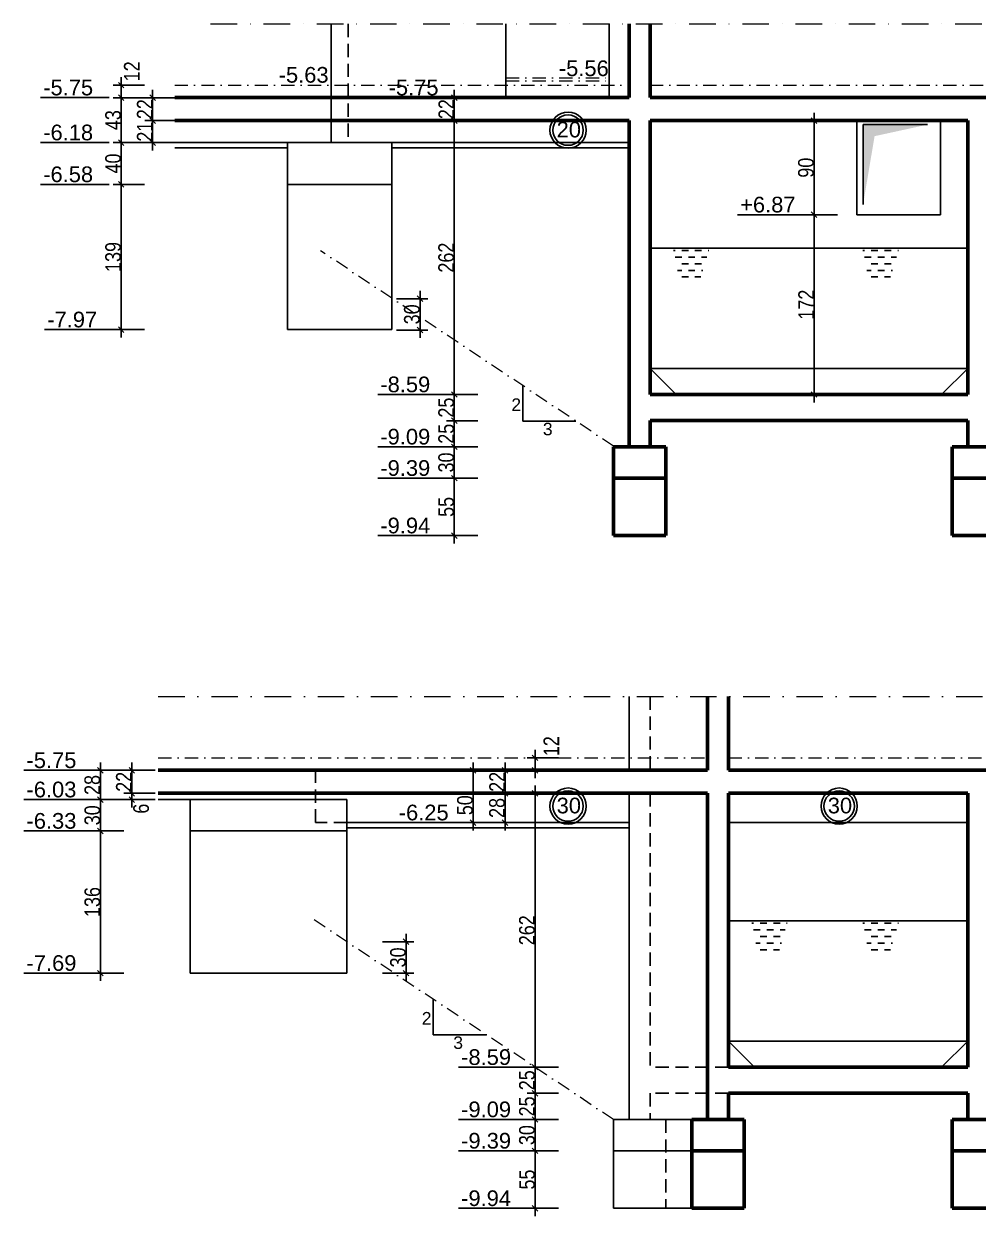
# Model space of a CAD drawing. Header units: centimetres. Extents: x 16433 to 114398, y -50094 to -12305.
# Drawn here: x 61530 to 62444, y -39382 to -38241 of the extents above; entities that cross this region are included whole.
import ezdxf

# ---------------------------------------------------------------- set-up
doc = ezdxf.new("R2010")
doc.units = ezdxf.units.CM
doc.header["$LTSCALE"] = 0.5
doc.linetypes.add('CACHEX2', pattern=[19.05, 12.7, -6.35])
doc.linetypes.add('TIRETPTX2', pattern=[50.8, 25.4, -12.7, 0, -12.7])
doc.layers.get('DEFPOINTS').update_dxf_attribs({"linetype": 'CONTINUOUS'})
for name, color, linetype in [('01_cote_gen', 4, 'CONTINUOUS'), ('01_linteaux', 2, 'CONTINUOUS'), ('01_poch_murs', 253, 'CONTINUOUS'), ('01_texte', 230, 'CONTINUOUS'), ('AA_COTES', 2, 'CONTINUOUS')]:
    doc.layers.add(name, color=color, linetype=linetype)
doc.layers.add('01_murs_coup', color=5, linetype='CONTINUOUS', lineweight=60)
doc.layers.add('01_tram_axes', color=2, linetype='TIRETPTX2', lineweight=9)
doc.styles.add('ARIAL', font='arial.ttf')
doc.styles.add('STYLE2', font='ARIALN.TTF')
doc.dimstyles.new('JB50', dxfattribs={"dimscale": 0.1, "dimtxt": 150, "dimasz": 15, "dimexe": 0.1, "dimexo": 0.1, "dimgap": 0.09, "dimtad": 1, "dimdec": 1, "dimdsep": 46, "dimtxsty": 'STYLE2', "dimblk1": 'BOND_G', "dimblk2": 'BOND_D', "dimsah": 1, "dimcen": 1.5, "dimdle": 0.01, "dimse1": 1, "dimse2": 1, "dimclrd": 4, "dimclre": 2, "dimclrt": 6, "dimazin": 2, "dimtfac": 2.333333, "dimtdec": 1, "dimtix": 1, "dimtmove": 2, "dimatfit": 3, "dimldrblk": 'BOND_G', "dimfxl": 1, "dimtolj": 1, "dimtzin": 0, "dimarcsym": 0})

# ---------------------------------------------------------------- blocks, each defined once
blk = doc.blocks.new('BOND_G')
at = {"layer": 'AA_COTES', "color": 0}
for p, q in [((0, -5), (0, 15)), ((5, 0), (-5, 0)), ((1.77, 1.77), (-1.77, -1.77))]:
    blk.add_line(p, q, dxfattribs=at)
blk = doc.blocks.new('BOND_D')
at = {"layer": 'AA_COTES', "color": 0}
for p, q in [((5, 0), (-5, 0)), ((-1.77, -1.77), (1.77, 1.77)), ((0, 5), (0, -15))]:
    blk.add_line(p, q, dxfattribs=at)
blk = doc.blocks.new('*D3292')
at = {"layer": '01_cote_gen', "color": 4, "lineweight": -2, "transparency": 16777216}
blk.add_line((61633.6, -38975.6), (61633.6, -38956.6), dxfattribs=at)
at = {"layer": 'DEFPOINTS', "color": 0}
for p in [(61633.6, -38955.1), (61658.8, -38955.1), (61658.8, -38977.1)]:
    blk.add_point(p, dxfattribs=at)
at = {"layer": '01_cote_gen', "color": 4, "lineweight": -2, "transparency": 16777216, "xscale": 1.5, "yscale": 1.5, "zscale": 1.5}
for name, p, rotation in [('BOND_D', (61633.6, -38955.1), 90), ('BOND_G', (61633.6, -38977.1), 270)]:
    blk.add_blockref(name, p, dxfattribs=dict(at, rotation=rotation))
at = {"layer": '01_cote_gen', "color": 6, "transparency": 16777216, "insert": (61626, -38966.1), "char_height": 15, "attachment_point": 5, "rotation": 90, "style": 'STYLE2'}
blk.add_mtext('\\A1;22', dxfattribs=at)
blk = doc.blocks.new('*D3293')
at = {"layer": '01_cote_gen', "color": 4, "lineweight": -2, "transparency": 16777216}
blk.add_line((61633.6, -38981.6), (61633.6, -38978.6), dxfattribs=at)
at = {"layer": 'DEFPOINTS', "color": 0}
for p in [(61633.6, -38977.1), (61665.3, -38977.1), (61665.3, -38983.1)]:
    blk.add_point(p, dxfattribs=at)
at = {"layer": '01_cote_gen', "color": 4, "lineweight": -2, "transparency": 16777216, "xscale": 1.5, "yscale": 1.5, "zscale": 1.5}
for name, p, rotation in [('BOND_D', (61633.6, -38977.1), 90), ('BOND_G', (61633.6, -38983.1), 270)]:
    blk.add_blockref(name, p, dxfattribs=dict(at, rotation=rotation))
at = {"layer": '01_cote_gen', "color": 6, "transparency": 16777216, "insert": (61642.6, -38991.8), "char_height": 15, "attachment_point": 5, "rotation": 90, "style": 'STYLE2'}
blk.add_mtext('\\A1;6', dxfattribs=at)
blk = doc.blocks.new('*D3294')
at = {"layer": '01_cote_gen', "color": 4, "lineweight": -2, "transparency": 16777216}
blk.add_line((61603.6, -38981.6), (61603.6, -38956.6), dxfattribs=at)
at = {"layer": 'DEFPOINTS', "color": 0}
for p in [(61603.6, -38955.1), (61679, -38955.1), (61674.2, -38983.1)]:
    blk.add_point(p, dxfattribs=at)
at = {"layer": '01_cote_gen', "color": 4, "lineweight": -2, "transparency": 16777216, "xscale": 1.5, "yscale": 1.5, "zscale": 1.5}
for name, p, rotation in [('BOND_D', (61603.6, -38955.1), 90), ('BOND_G', (61603.6, -38983.1), 270)]:
    blk.add_blockref(name, p, dxfattribs=dict(at, rotation=rotation))
at = {"layer": '01_cote_gen', "color": 6, "transparency": 16777216, "insert": (61595.9, -38969.1), "char_height": 15, "attachment_point": 5, "rotation": 90, "style": 'STYLE2'}
blk.add_mtext('\\A1;28', dxfattribs=at)
blk = doc.blocks.new('*D3295')
at = {"layer": '01_cote_gen', "color": 4, "lineweight": -2, "transparency": 16777216}
blk.add_line((61603.6, -39011.6), (61603.6, -38984.6), dxfattribs=at)
at = {"layer": 'DEFPOINTS', "color": 0}
for p in [(61603.6, -38983.1), (61710.7, -38983.1), (61701.7, -39013.1)]:
    blk.add_point(p, dxfattribs=at)
at = {"layer": '01_cote_gen', "color": 4, "lineweight": -2, "transparency": 16777216, "xscale": 1.5, "yscale": 1.5, "zscale": 1.5}
for name, p, rotation in [('BOND_D', (61603.6, -38983.1), 90), ('BOND_G', (61603.6, -39013.1), 270)]:
    blk.add_blockref(name, p, dxfattribs=dict(at, rotation=rotation))
at = {"layer": '01_cote_gen', "color": 6, "transparency": 16777216, "insert": (61595.9, -38998.1), "char_height": 15, "attachment_point": 5, "rotation": 90, "style": 'STYLE2'}
blk.add_mtext('\\A1;30', dxfattribs=at)
blk = doc.blocks.new('*D3309')
at = {"layer": '01_cote_gen', "color": 4, "lineweight": -2, "transparency": 16777216}
blk.add_line((62019.5, -39287.6), (62019.5, -39265.6), dxfattribs=at)
at = {"layer": 'DEFPOINTS', "color": 0}
for p in [(62019.5, -39264.1), (62042, -39264.1), (62042, -39289.1)]:
    blk.add_point(p, dxfattribs=at)
at = {"layer": '01_cote_gen', "color": 4, "lineweight": -2, "transparency": 16777216, "xscale": 1.5, "yscale": 1.5, "zscale": 1.5}
for name, p, rotation in [('BOND_D', (62019.5, -39264.1), 90), ('BOND_G', (62019.5, -39289.1), 270)]:
    blk.add_blockref(name, p, dxfattribs=dict(at, rotation=rotation))
at = {"layer": '01_cote_gen', "color": 6, "transparency": 16777216, "insert": (62011.8, -39276.6), "char_height": 15, "attachment_point": 5, "rotation": 90, "style": 'STYLE2'}
blk.add_mtext('\\A1;25', dxfattribs=at)
blk = doc.blocks.new('*D3310')
at = {"layer": '01_cote_gen', "color": 4, "lineweight": -2, "transparency": 16777216}
blk.add_line((62019.5, -39262.6), (62019.5, -39240.6), dxfattribs=at)
at = {"layer": 'DEFPOINTS', "color": 0}
for p in [(62019.5, -39239.1), (62033.6, -39239.1), (62033.6, -39264.1)]:
    blk.add_point(p, dxfattribs=at)
at = {"layer": '01_cote_gen', "color": 4, "lineweight": -2, "transparency": 16777216, "xscale": 1.5, "yscale": 1.5, "zscale": 1.5}
for name, p, rotation in [('BOND_D', (62019.5, -39239.1), 90), ('BOND_G', (62019.5, -39264.1), 270)]:
    blk.add_blockref(name, p, dxfattribs=dict(at, rotation=rotation))
at = {"layer": '01_cote_gen', "color": 6, "transparency": 16777216, "insert": (62011.8, -39251.6), "char_height": 15, "attachment_point": 5, "rotation": 90, "style": 'STYLE2'}
blk.add_mtext('\\A1;25', dxfattribs=at)
blk = doc.blocks.new('*D3311')
at = {"layer": '01_cote_gen', "color": 4, "lineweight": -2, "transparency": 16777216}
blk.add_line((62019.5, -39237.6), (62019.5, -38978.6), dxfattribs=at)
at = {"layer": 'DEFPOINTS', "color": 0}
for p in [(62019.5, -38977.1), (62147, -38977.1), (62042, -39239.1)]:
    blk.add_point(p, dxfattribs=at)
at = {"layer": '01_cote_gen', "color": 4, "lineweight": -2, "transparency": 16777216, "xscale": 1.5, "yscale": 1.5, "zscale": 1.5}
for name, p, rotation in [('BOND_D', (62019.5, -38977.1), 90), ('BOND_G', (62019.5, -39239.1), 270)]:
    blk.add_blockref(name, p, dxfattribs=dict(at, rotation=rotation))
at = {"layer": '01_cote_gen', "color": 6, "transparency": 16777216, "insert": (62011.8, -39108.1), "char_height": 15, "attachment_point": 5, "rotation": 90, "style": 'STYLE2'}
blk.add_mtext('\\A1;262', dxfattribs=at)
blk = doc.blocks.new('*D3312')
at = {"layer": '01_cote_gen', "color": 4, "lineweight": -2, "transparency": 16777216}
blk.add_line((62019.5, -38953.6), (62019.5, -38944.6), dxfattribs=at)
at = {"layer": 'DEFPOINTS', "color": 0}
for p in [(62019.5, -38943.1), (62045.1, -38943.1), (62042, -38955.1)]:
    blk.add_point(p, dxfattribs=at)
at = {"layer": '01_cote_gen', "color": 4, "lineweight": -2, "transparency": 16777216, "xscale": 1.5, "yscale": 1.5, "zscale": 1.5}
for name, p, rotation in [('BOND_D', (62019.5, -38943.1), 90), ('BOND_G', (62019.5, -38955.1), 270)]:
    blk.add_blockref(name, p, dxfattribs=dict(at, rotation=rotation))
at = {"layer": '01_cote_gen', "color": 6, "transparency": 16777216, "insert": (62035.1, -38932), "char_height": 15, "attachment_point": 5, "rotation": 90, "style": 'STYLE2'}
blk.add_mtext('\\A1;12', dxfattribs=at)
blk = doc.blocks.new('*D3313')
at = {"layer": '01_cote_gen', "color": 4, "lineweight": -2, "transparency": 16777216}
blk.add_line((61960.2, -39003.6), (61960.2, -38956.6), dxfattribs=at)
at = {"layer": 'DEFPOINTS', "color": 0}
for p in [(61960.2, -38955.1), (61962.8, -38955.1), (61962.8, -39005.1)]:
    blk.add_point(p, dxfattribs=at)
at = {"layer": '01_cote_gen', "color": 4, "lineweight": -2, "transparency": 16777216, "xscale": 1.5, "yscale": 1.5, "zscale": 1.5}
for name, p, rotation in [('BOND_D', (61960.2, -38955.1), 90), ('BOND_G', (61960.2, -39005.1), 270)]:
    blk.add_blockref(name, p, dxfattribs=dict(at, rotation=rotation))
at = {"layer": '01_cote_gen', "color": 6, "transparency": 16777216, "insert": (61952.5, -38988.5), "char_height": 15, "attachment_point": 5, "rotation": 90, "style": 'STYLE2'}
blk.add_mtext('\\A1;50', dxfattribs=at)
blk = doc.blocks.new('*D3314')
at = {"layer": '01_cote_gen', "color": 4, "lineweight": -2, "transparency": 16777216}
blk.add_line((61990.8, -39003.6), (61990.8, -38978.6), dxfattribs=at)
at = {"layer": 'DEFPOINTS', "color": 0}
for p in [(61990.8, -38977.1), (62012.2, -38977.1), (62012.2, -39005.1)]:
    blk.add_point(p, dxfattribs=at)
at = {"layer": '01_cote_gen', "color": 4, "lineweight": -2, "transparency": 16777216, "xscale": 1.5, "yscale": 1.5, "zscale": 1.5}
for name, p, rotation in [('BOND_D', (61990.8, -38977.1), 90), ('BOND_G', (61990.8, -39005.1), 270)]:
    blk.add_blockref(name, p, dxfattribs=dict(at, rotation=rotation))
at = {"layer": '01_cote_gen', "color": 6, "transparency": 16777216, "insert": (61983.1, -38991.1), "char_height": 15, "attachment_point": 5, "rotation": 90, "style": 'STYLE2'}
blk.add_mtext('\\A1;28', dxfattribs=at)
blk = doc.blocks.new('*D3315')
at = {"layer": '01_cote_gen', "color": 4, "lineweight": -2, "transparency": 16777216}
blk.add_line((61990.8, -38975.6), (61990.8, -38956.6), dxfattribs=at)
at = {"layer": 'DEFPOINTS', "color": 0}
for p in [(61990.8, -38955.1), (61998.3, -38955.1), (61998.3, -38977.1)]:
    blk.add_point(p, dxfattribs=at)
at = {"layer": '01_cote_gen', "color": 4, "lineweight": -2, "transparency": 16777216, "xscale": 1.5, "yscale": 1.5, "zscale": 1.5}
for name, p, rotation in [('BOND_D', (61990.8, -38955.1), 90), ('BOND_G', (61990.8, -38977.1), 270)]:
    blk.add_blockref(name, p, dxfattribs=dict(at, rotation=rotation))
at = {"layer": '01_cote_gen', "color": 6, "transparency": 16777216, "insert": (61983.2, -38966.1), "char_height": 15, "attachment_point": 5, "rotation": 90, "style": 'STYLE2'}
blk.add_mtext('\\A1;22', dxfattribs=at)
blk = doc.blocks.new('*D3316')
at = {"layer": '01_cote_gen', "color": 4, "lineweight": -2, "transparency": 16777216}
blk.add_line((62019.5, -39372.6), (62019.5, -39320.6), dxfattribs=at)
at = {"layer": 'DEFPOINTS', "color": 0}
for p in [(62019.5, -39319.1), (62035.5, -39319.1), (62035.5, -39374.1)]:
    blk.add_point(p, dxfattribs=at)
at = {"layer": '01_cote_gen', "color": 4, "lineweight": -2, "transparency": 16777216, "xscale": 1.5, "yscale": 1.5, "zscale": 1.5}
for name, p, rotation in [('BOND_D', (62019.5, -39319.1), 90), ('BOND_G', (62019.5, -39374.1), 270)]:
    blk.add_blockref(name, p, dxfattribs=dict(at, rotation=rotation))
at = {"layer": '01_cote_gen', "color": 6, "transparency": 16777216, "insert": (62011.9, -39346.6), "char_height": 15, "attachment_point": 5, "rotation": 90, "style": 'STYLE2'}
blk.add_mtext('\\A1;55', dxfattribs=at)
blk = doc.blocks.new('*D3317')
at = {"layer": '01_cote_gen', "color": 4, "lineweight": -2, "transparency": 16777216}
blk.add_line((62019.5, -39317.6), (62019.5, -39290.6), dxfattribs=at)
at = {"layer": 'DEFPOINTS', "color": 0}
for p in [(62019.5, -39289.1), (62042, -39289.1), (62042, -39319.1)]:
    blk.add_point(p, dxfattribs=at)
at = {"layer": '01_cote_gen', "color": 4, "lineweight": -2, "transparency": 16777216, "xscale": 1.5, "yscale": 1.5, "zscale": 1.5}
for name, p, rotation in [('BOND_D', (62019.5, -39289.1), 90), ('BOND_G', (62019.5, -39319.1), 270)]:
    blk.add_blockref(name, p, dxfattribs=dict(at, rotation=rotation))
at = {"layer": '01_cote_gen', "color": 6, "transparency": 16777216, "insert": (62011.8, -39304.1), "char_height": 15, "attachment_point": 5, "rotation": 90, "style": 'STYLE2'}
blk.add_mtext('\\A1;30', dxfattribs=at)
blk = doc.blocks.new('*D3328')
at = {"layer": '01_cote_gen', "color": 4, "lineweight": -2, "transparency": 16777216}
blk.add_line((61942.2, -38644.1), (61942.2, -38622.1), dxfattribs=at)
at = {"layer": 'DEFPOINTS', "color": 0}
for p in [(61942.2, -38620.6), (61964.7, -38620.6), (61971.4, -38645.6)]:
    blk.add_point(p, dxfattribs=at)
at = {"layer": '01_cote_gen', "color": 4, "lineweight": -2, "transparency": 16777216, "xscale": 1.5, "yscale": 1.5, "zscale": 1.5}
for name, p, rotation in [('BOND_D', (61942.2, -38620.6), 90), ('BOND_G', (61942.2, -38645.6), 270)]:
    blk.add_blockref(name, p, dxfattribs=dict(at, rotation=rotation))
at = {"layer": '01_cote_gen', "color": 6, "transparency": 16777216, "insert": (61934.5, -38633.1), "char_height": 15, "attachment_point": 5, "rotation": 90, "style": 'STYLE2'}
blk.add_mtext('\\A1;25', dxfattribs=at)
blk = doc.blocks.new('*D3329')
at = {"layer": '01_cote_gen', "color": 4, "lineweight": -2, "transparency": 16777216}
blk.add_line((61942.2, -38619.1), (61942.2, -38597.1), dxfattribs=at)
at = {"layer": 'DEFPOINTS', "color": 0}
for p in [(61942.2, -38595.6), (61956.3, -38595.6), (61956.3, -38620.6)]:
    blk.add_point(p, dxfattribs=at)
at = {"layer": '01_cote_gen', "color": 4, "lineweight": -2, "transparency": 16777216, "xscale": 1.5, "yscale": 1.5, "zscale": 1.5}
for name, p, rotation in [('BOND_D', (61942.2, -38595.6), 90), ('BOND_G', (61942.2, -38620.6), 270)]:
    blk.add_blockref(name, p, dxfattribs=dict(at, rotation=rotation))
at = {"layer": '01_cote_gen', "color": 6, "transparency": 16777216, "insert": (61934.5, -38608.1), "char_height": 15, "attachment_point": 5, "rotation": 90, "style": 'STYLE2'}
blk.add_mtext('\\A1;25', dxfattribs=at)
blk = doc.blocks.new('*D3330')
at = {"layer": '01_cote_gen', "color": 4, "lineweight": -2, "transparency": 16777216}
blk.add_line((61942.2, -38594.1), (61942.2, -38335.1), dxfattribs=at)
at = {"layer": 'DEFPOINTS', "color": 0}
for p in [(61942.2, -38333.6), (61964.7, -38333.6), (61964.7, -38595.6)]:
    blk.add_point(p, dxfattribs=at)
at = {"layer": '01_cote_gen', "color": 4, "lineweight": -2, "transparency": 16777216, "xscale": 1.5, "yscale": 1.5, "zscale": 1.5}
for name, p, rotation in [('BOND_D', (61942.2, -38333.6), 90), ('BOND_G', (61942.2, -38595.6), 270)]:
    blk.add_blockref(name, p, dxfattribs=dict(at, rotation=rotation))
at = {"layer": '01_cote_gen', "color": 6, "transparency": 16777216, "insert": (61934.5, -38464.6), "char_height": 15, "attachment_point": 5, "rotation": 90, "style": 'STYLE2'}
blk.add_mtext('\\A1;262', dxfattribs=at)
blk = doc.blocks.new('*D3331')
at = {"layer": '01_cote_gen', "color": 4, "lineweight": -2, "transparency": 16777216}
blk.add_line((61942.2, -38332.1), (61942.2, -38313.1), dxfattribs=at)
at = {"layer": 'DEFPOINTS', "color": 0}
for p in [(61942.2, -38311.6), (62094.9, -38311.6), (62019.9, -38333.6)]:
    blk.add_point(p, dxfattribs=at)
at = {"layer": '01_cote_gen', "color": 4, "lineweight": -2, "transparency": 16777216, "xscale": 1.5, "yscale": 1.5, "zscale": 1.5}
for name, p, rotation in [('BOND_D', (61942.2, -38311.6), 90), ('BOND_G', (61942.2, -38333.6), 270)]:
    blk.add_blockref(name, p, dxfattribs=dict(at, rotation=rotation))
at = {"layer": '01_cote_gen', "color": 6, "transparency": 16777216, "insert": (61934.6, -38322.6), "char_height": 15, "attachment_point": 5, "rotation": 90, "style": 'STYLE2'}
blk.add_mtext('\\A1;22', dxfattribs=at)
blk = doc.blocks.new('*D3332')
at = {"layer": '01_cote_gen', "color": 4, "lineweight": -2, "transparency": 16777216}
blk.add_line((61942.2, -38729.1), (61942.2, -38677.1), dxfattribs=at)
at = {"layer": 'DEFPOINTS', "color": 0}
for p in [(61942.2, -38675.6), (61964.7, -38675.6), (61964.7, -38730.6)]:
    blk.add_point(p, dxfattribs=at)
at = {"layer": '01_cote_gen', "color": 4, "lineweight": -2, "transparency": 16777216, "xscale": 1.5, "yscale": 1.5, "zscale": 1.5}
for name, p, rotation in [('BOND_D', (61942.2, -38675.6), 90), ('BOND_G', (61942.2, -38730.6), 270)]:
    blk.add_blockref(name, p, dxfattribs=dict(at, rotation=rotation))
at = {"layer": '01_cote_gen', "color": 6, "transparency": 16777216, "insert": (61934.5, -38703.1), "char_height": 15, "attachment_point": 5, "rotation": 90, "style": 'STYLE2'}
blk.add_mtext('\\A1;55', dxfattribs=at)
blk = doc.blocks.new('*D3333')
at = {"layer": '01_cote_gen', "color": 4, "lineweight": -2, "transparency": 16777216}
blk.add_line((61942.2, -38674.1), (61942.2, -38647.1), dxfattribs=at)
at = {"layer": 'DEFPOINTS', "color": 0}
for p in [(61942.2, -38645.6), (61964.7, -38645.6), (61964.7, -38675.6)]:
    blk.add_point(p, dxfattribs=at)
at = {"layer": '01_cote_gen', "color": 4, "lineweight": -2, "transparency": 16777216, "xscale": 1.5, "yscale": 1.5, "zscale": 1.5}
for name, p, rotation in [('BOND_D', (61942.2, -38645.6), 90), ('BOND_G', (61942.2, -38675.6), 270)]:
    blk.add_blockref(name, p, dxfattribs=dict(at, rotation=rotation))
at = {"layer": '01_cote_gen', "color": 6, "transparency": 16777216, "insert": (61934.5, -38660.6), "char_height": 15, "attachment_point": 5, "rotation": 90, "style": 'STYLE2'}
blk.add_mtext('\\A1;30', dxfattribs=at)
blk = doc.blocks.new('*D3336')
at = {"layer": '01_cote_gen', "color": 4, "lineweight": -2, "transparency": 16777216}
blk.add_line((62286.5, -38594.1), (62286.5, -38425.1), dxfattribs=at)
at = {"layer": 'DEFPOINTS', "color": 0}
for p in [(62286.5, -38423.6), (62367.5, -38423.6), (62347.3, -38595.6)]:
    blk.add_point(p, dxfattribs=at)
at = {"layer": '01_cote_gen', "color": 4, "lineweight": -2, "transparency": 16777216, "xscale": 1.5, "yscale": 1.5, "zscale": 1.5}
for name, p, rotation in [('BOND_D', (62286.5, -38423.6), 90), ('BOND_G', (62286.5, -38595.6), 270)]:
    blk.add_blockref(name, p, dxfattribs=dict(at, rotation=rotation))
at = {"layer": '01_cote_gen', "color": 6, "transparency": 16777216, "insert": (62278.9, -38509.6), "char_height": 15, "attachment_point": 5, "rotation": 90, "style": 'STYLE2'}
blk.add_mtext('\\A1;172', dxfattribs=at)
blk = doc.blocks.new('*D3337')
at = {"layer": '01_cote_gen', "color": 4, "lineweight": -2, "transparency": 16777216}
blk.add_line((62286.5, -38422.1), (62286.5, -38335.1), dxfattribs=at)
at = {"layer": 'DEFPOINTS', "color": 0}
for p in [(62286.5, -38333.6), (62309, -38333.6), (62309, -38423.6)]:
    blk.add_point(p, dxfattribs=at)
at = {"layer": '01_cote_gen', "color": 4, "lineweight": -2, "transparency": 16777216, "xscale": 1.5, "yscale": 1.5, "zscale": 1.5}
for name, p, rotation in [('BOND_D', (62286.5, -38333.6), 90), ('BOND_G', (62286.5, -38423.6), 270)]:
    blk.add_blockref(name, p, dxfattribs=dict(at, rotation=rotation))
at = {"layer": '01_cote_gen', "color": 6, "transparency": 16777216, "insert": (62278.8, -38378.6), "char_height": 15, "attachment_point": 5, "rotation": 90, "style": 'STYLE2'}
blk.add_mtext('\\A1;90', dxfattribs=at)
blk = doc.blocks.new('*D3338')
at = {"layer": '01_cote_gen', "color": 4, "lineweight": -2, "transparency": 16777216}
blk.add_line((61909.4, -38505.4), (61909.4, -38532.4), dxfattribs=at)
at = {"layer": 'DEFPOINTS', "color": 0}
for p in [(61882.5, -38503.9), (61882.5, -38533.9), (61909.4, -38533.9)]:
    blk.add_point(p, dxfattribs=at)
at = {"layer": '01_cote_gen', "color": 4, "lineweight": -2, "transparency": 16777216, "xscale": 1.5, "yscale": 1.5, "zscale": 1.5}
for name, p, rotation in [('BOND_G', (61909.4, -38503.9), 90), ('BOND_D', (61909.4, -38533.9), 270)]:
    blk.add_blockref(name, p, dxfattribs=dict(at, rotation=rotation))
at = {"layer": '01_cote_gen', "color": 6, "transparency": 16777216, "insert": (61901.7, -38518.9), "char_height": 15, "attachment_point": 5, "rotation": 90, "style": 'STYLE2'}
blk.add_mtext('\\A1;30', dxfattribs=at)
blk = doc.blocks.new('*D3339')
at = {"layer": '01_cote_gen', "color": 4, "lineweight": -2, "transparency": 16777216}
blk.add_line((61603.6, -39147.6), (61603.6, -39014.6), dxfattribs=at)
at = {"layer": 'DEFPOINTS', "color": 0}
for p in [(61603.6, -39013.1), (61626.1, -39013.1), (61658.8, -39149.1)]:
    blk.add_point(p, dxfattribs=at)
at = {"layer": '01_cote_gen', "color": 4, "lineweight": -2, "transparency": 16777216, "xscale": 1.5, "yscale": 1.5, "zscale": 1.5}
for name, p, rotation in [('BOND_D', (61603.6, -39013.1), 90), ('BOND_G', (61603.6, -39149.1), 270)]:
    blk.add_blockref(name, p, dxfattribs=dict(at, rotation=rotation))
at = {"layer": '01_cote_gen', "color": 6, "transparency": 16777216, "insert": (61595.9, -39081.1), "char_height": 15, "attachment_point": 5, "rotation": 90, "style": 'STYLE2'}
blk.add_mtext('\\A1;136', dxfattribs=at)
blk = doc.blocks.new('*D3340')
at = {"layer": '01_cote_gen', "color": 4, "lineweight": -2, "transparency": 16777216}
blk.add_line((61896.1, -39120.6), (61896.1, -39147.6), dxfattribs=at)
at = {"layer": 'DEFPOINTS', "color": 0}
for p in [(61839.5, -39119.1), (61839.5, -39149.1), (61896.1, -39149.1)]:
    blk.add_point(p, dxfattribs=at)
at = {"layer": '01_cote_gen', "color": 4, "lineweight": -2, "transparency": 16777216, "xscale": 1.5, "yscale": 1.5, "zscale": 1.5}
for name, p, rotation in [('BOND_G', (61896.1, -39119.1), 90), ('BOND_D', (61896.1, -39149.1), 270)]:
    blk.add_blockref(name, p, dxfattribs=dict(at, rotation=rotation))
at = {"layer": '01_cote_gen', "color": 6, "transparency": 16777216, "insert": (61888.4, -39134.1), "char_height": 15, "attachment_point": 5, "rotation": 90, "style": 'STYLE2'}
blk.add_mtext('\\A1;30', dxfattribs=at)
blk = doc.blocks.new('*D3343')
at = {"layer": '01_cote_gen', "color": 4, "lineweight": -2, "transparency": 16777216}
blk.add_line((61653.5, -38353.1), (61653.5, -38335.1), dxfattribs=at)
at = {"layer": 'DEFPOINTS', "color": 0}
for p in [(61653.5, -38333.6), (61704.4, -38333.6), (61704.4, -38354.6)]:
    blk.add_point(p, dxfattribs=at)
at = {"layer": '01_cote_gen', "color": 4, "lineweight": -2, "transparency": 16777216, "xscale": 1.5, "yscale": 1.5, "zscale": 1.5}
for name, p, rotation in [('BOND_D', (61653.5, -38333.6), 90), ('BOND_G', (61653.5, -38354.6), 270)]:
    blk.add_blockref(name, p, dxfattribs=dict(at, rotation=rotation))
at = {"layer": '01_cote_gen', "color": 6, "transparency": 16777216, "insert": (61646, -38344.1), "char_height": 15, "attachment_point": 5, "rotation": 90, "style": 'STYLE2'}
blk.add_mtext('\\A1;21', dxfattribs=at)
blk = doc.blocks.new('*D3344')
at = {"layer": '01_cote_gen', "color": 4, "lineweight": -2, "transparency": 16777216}
blk.add_line((61653.5, -38332.1), (61653.5, -38313.1), dxfattribs=at)
at = {"layer": 'DEFPOINTS', "color": 0}
for p in [(61653.5, -38311.6), (61688.5, -38311.6), (61688.5, -38333.6)]:
    blk.add_point(p, dxfattribs=at)
at = {"layer": '01_cote_gen', "color": 4, "lineweight": -2, "transparency": 16777216, "xscale": 1.5, "yscale": 1.5, "zscale": 1.5}
for name, p, rotation in [('BOND_D', (61653.5, -38311.6), 90), ('BOND_G', (61653.5, -38333.6), 270)]:
    blk.add_blockref(name, p, dxfattribs=dict(at, rotation=rotation))
at = {"layer": '01_cote_gen', "color": 6, "transparency": 16777216, "insert": (61646, -38322.6), "char_height": 15, "attachment_point": 5, "rotation": 90, "style": 'STYLE2'}
blk.add_mtext('\\A1;22', dxfattribs=at)
blk = doc.blocks.new('*D3345')
at = {"layer": '01_cote_gen', "color": 4, "lineweight": -2, "transparency": 16777216}
blk.add_line((61623.4, -38353.1), (61623.4, -38313.1), dxfattribs=at)
at = {"layer": 'DEFPOINTS', "color": 0}
for p in [(61623.4, -38311.6), (61700.3, -38311.6), (61700.3, -38354.6)]:
    blk.add_point(p, dxfattribs=at)
at = {"layer": '01_cote_gen', "color": 4, "lineweight": -2, "transparency": 16777216, "xscale": 1.5, "yscale": 1.5, "zscale": 1.5}
for name, p, rotation in [('BOND_D', (61623.4, -38311.6), 90), ('BOND_G', (61623.4, -38354.6), 270)]:
    blk.add_blockref(name, p, dxfattribs=dict(at, rotation=rotation))
at = {"layer": '01_cote_gen', "color": 6, "transparency": 16777216, "insert": (61615.8, -38333.1), "char_height": 15, "attachment_point": 5, "rotation": 90, "style": 'STYLE2'}
blk.add_mtext('\\A1;43', dxfattribs=at)
blk = doc.blocks.new('*D3346')
at = {"layer": '01_cote_gen', "color": 4, "lineweight": -2, "transparency": 16777216}
blk.add_line((61623.4, -38393.1), (61623.4, -38356.1), dxfattribs=at)
at = {"layer": 'DEFPOINTS', "color": 0}
for p in [(61623.4, -38354.6), (61782.5, -38354.6), (61782.5, -38394.6)]:
    blk.add_point(p, dxfattribs=at)
at = {"layer": '01_cote_gen', "color": 4, "lineweight": -2, "transparency": 16777216, "xscale": 1.5, "yscale": 1.5, "zscale": 1.5}
for name, p, rotation in [('BOND_D', (61623.4, -38354.6), 90), ('BOND_G', (61623.4, -38394.6), 270)]:
    blk.add_blockref(name, p, dxfattribs=dict(at, rotation=rotation))
at = {"layer": '01_cote_gen', "color": 6, "transparency": 16777216, "insert": (61615.8, -38374.6), "char_height": 15, "attachment_point": 5, "rotation": 90, "style": 'STYLE2'}
blk.add_mtext('\\A1;40', dxfattribs=at)
blk = doc.blocks.new('*D3347')
at = {"layer": '01_cote_gen', "color": 4, "lineweight": -2, "transparency": 16777216}
blk.add_line((61623.4, -38532), (61623.4, -38396.1), dxfattribs=at)
at = {"layer": 'DEFPOINTS', "color": 0}
for p in [(61623.4, -38394.6), (61782.5, -38394.6), (61782.5, -38533.5)]:
    blk.add_point(p, dxfattribs=at)
at = {"layer": '01_cote_gen', "color": 4, "lineweight": -2, "transparency": 16777216, "xscale": 1.5, "yscale": 1.5, "zscale": 1.5}
for name, p, rotation in [('BOND_D', (61623.4, -38394.6), 90), ('BOND_G', (61623.4, -38533.5), 270)]:
    blk.add_blockref(name, p, dxfattribs=dict(at, rotation=rotation))
at = {"layer": '01_cote_gen', "color": 6, "transparency": 16777216, "insert": (61615.8, -38464), "char_height": 15, "attachment_point": 5, "rotation": 90, "style": 'STYLE2'}
blk.add_mtext('\\A1;139', dxfattribs=at)
blk = doc.blocks.new('*D3348')
at = {"layer": '01_cote_gen', "color": 4, "lineweight": -2, "transparency": 16777216}
blk.add_line((61623.4, -38310.1), (61623.4, -38301.1), dxfattribs=at)
at = {"layer": 'DEFPOINTS', "color": 0}
for p in [(61623.4, -38299.6), (61677.1, -38299.6), (61665.9, -38311.6)]:
    blk.add_point(p, dxfattribs=at)
at = {"layer": '01_cote_gen', "color": 4, "lineweight": -2, "transparency": 16777216, "xscale": 1.5, "yscale": 1.5, "zscale": 1.5}
for name, p, rotation in [('BOND_D', (61623.4, -38299.6), 90), ('BOND_G', (61623.4, -38311.6), 270)]:
    blk.add_blockref(name, p, dxfattribs=dict(at, rotation=rotation))
at = {"layer": '01_cote_gen', "color": 6, "transparency": 16777216, "insert": (61633.6, -38286.4), "char_height": 15, "attachment_point": 5, "rotation": 90, "style": 'STYLE2'}
blk.add_mtext('\\A1;12', dxfattribs=at)

msp = doc.modelspace()

# ---------------------------------------------------------------- hatches: boundary and pattern name
at = {"layer": '01_linteaux'}
h = msp.add_hatch(dxfattribs=at)
h.set_pattern_fill('DASH', color=256, scale=2)
h.set_pattern_definition([(0, (23710.5774, -21192.11), (6.35, 6.35), [6.35, -6.35])])
h.paths.add_polyline_path([(62186.494, -38455.554), (62151.406, -38455.554), (62157.254, -38483.696), (62178.097, -38483.696)])
h = msp.add_hatch(dxfattribs=at)
h.set_pattern_fill('DASH', color=256, scale=2)
h.set_pattern_definition([(0, (23891.894, -21192.11), (6.35, 6.35), [6.35, -6.35])])
h.paths.add_polyline_path([(62367.81, -38455.554), (62332.723, -38455.554), (62338.571, -38483.696), (62359.413, -38483.696)])
h = msp.add_hatch(dxfattribs=at)
h.set_pattern_fill('DASH', color=256, scale=2)
h.set_pattern_definition([(0, (23785.611, -21835.6644), (6.35, 6.35), [6.35, -6.35])])
h.paths.add_polyline_path([(62261.527, -39099.108), (62226.439, -39099.108), (62232.287, -39127.25), (62253.13, -39127.25)])
h = msp.add_hatch(dxfattribs=at)
h.set_pattern_fill('DASH', color=256, scale=2)
h.set_pattern_definition([(0, (23891.894, -21835.6644), (6.35, 6.35), [6.35, -6.35])])
h.paths.add_polyline_path([(62367.81, -39099.108), (62332.723, -39099.108), (62338.571, -39127.25), (62359.413, -39127.25)])

# ---------------------------------------------------------------- linework, layer by layer
for p, q in [((61824.517, -38240.977), (61824.517, -38354.554)), ((61991.517, -38240.977), (61991.517, -38311.554)), ((62090.517, -38240.977), (62090.517, -38311.554)), ((62327.517, -38333.554), (62327.517, -38423.554)), ((62407.517, -38333.554), (62407.517, -38423.554)), ((61782.517, -38354.554), (61674.689, -38354.554)), ((61782.517, -38354.554), (61882.517, -38354.554)), ((61782.517, -38354.554), (61782.517, -38533.512)), ((61882.517, -38354.554), (62109.517, -38354.475)), ((61882.517, -38354.554), (61882.517, -38533.512)), ((61782.517, -38359.554), (61674.689, -38359.554)), ((61882.518, -38359.554), (62109.518, -38359.475)), ((61782.517, -38394.554), (61882.517, -38394.554)), ((62327.517, -38423.554), (62407.517, -38423.554)), ((62129.517, -38455.554), (62433.517, -38455.554)), ((62178.097, -38483.696), (62178.097, -38483.696)), ((62359.413, -38483.696), (62359.413, -38483.696)), ((61782.517, -38533.512), (61882.517, -38533.512)), ((62129.517, -38570.554), (62154.517, -38595.554)), ((62433.517, -38570.554), (62129.517, -38570.554)), ((62433.517, -38570.554), (62408.517, -38595.554)), ((62109.517, -38884.531), (62109.517, -38955.108)), ((61658.836, -38983.108), (61689.517, -38983.108)), ((61689.517, -38983.108), (61689.517, -39149.108)), ((61689.517, -38983.108), (61839.517, -38983.108)), ((61839.517, -38983.108), (61839.517, -39013.108)), ((62109.517, -38977.108), (62109.517, -39289.108)), ((61839.517, -39005.108), (62109.517, -39005.108)), ((62204.55, -39005.108), (62433.517, -39005.108)), ((61689.517, -39013.108), (61839.517, -39013.108)), ((61839.517, -39010.108), (62109.517, -39010.108)), ((61839.517, -39013.108), (61839.517, -39149.108)), ((62204.55, -39099.108), (62433.517, -39099.108)), ((62253.13, -39127.25), (62253.13, -39127.25)), ((62359.413, -39127.25), (62359.413, -39127.25)), ((61689.517, -39149.108), (61839.517, -39149.108)), ((62204.55, -39214.108), (62229.55, -39239.108)), ((62433.517, -39214.108), (62204.55, -39214.108)), ((62433.517, -39214.108), (62408.517, -39239.108)), ((62094.517, -39289.108), (62094.517, -39374.108)), ((62094.517, -39289.108), (62169.55, -39289.108)), ((62169.55, -39319.108), (62094.517, -39319.108)), ((62094.517, -39374.108), (62169.55, -39374.108))]:
    msp.add_line(p, q, dxfattribs=at)
at = {"layer": '01_linteaux', "linetype": 'CACHEX2', "ltscale": 2}
for p, q in [((61840.517, -38240.977), (61840.517, -38354.554)), ((62129.517, -38884.531), (62129.517, -38955.108)), ((61809.517, -39005.108), (61809.517, -38955.108)), ((62129.517, -38977.108), (62129.517, -39239.108)), ((61839.517, -39005.108), (61809.517, -39005.108)), ((62204.55, -39239.108), (62129.517, -39239.108)), ((62204.55, -39264.108), (62129.517, -39264.108)), ((62129.517, -39264.108), (62129.517, -39289.108)), ((62144.517, -39289.108), (62144.517, -39374.108))]:
    msp.add_line(p, q, dxfattribs=at)
at = {"layer": '01_murs_coup'}
for p, q in [((62109.517, -38240.977), (62109.517, -38311.554)), ((62129.517, -38311.554), (62129.517, -38240.977)), ((61674.689, -38311.554), (62109.517, -38311.554)), ((62129.517, -38311.554), (63115.517, -38311.554)), ((61674.689, -38333.554), (62109.517, -38333.554)), ((62109.517, -38333.554), (62109.517, -38645.554)), ((62129.517, -38333.554), (62433.517, -38333.554)), ((62129.517, -38333.554), (62129.517, -38595.554)), ((62433.517, -38333.554), (62433.517, -38595.554)), ((62129.517, -38595.554), (62433.517, -38595.554)), ((62129.517, -38620.554), (62433.517, -38620.554)), ((62129.517, -38620.554), (62129.517, -38645.554)), ((62433.517, -38620.554), (62433.517, -38645.554)), ((62094.517, -38645.554), (62144.517, -38645.554)), ((62094.517, -38645.554), (62094.517, -38730.554)), ((62144.517, -38645.554), (62144.517, -38730.554)), ((62418.517, -38645.554), (62468.517, -38645.554)), ((62418.517, -38645.554), (62418.517, -38730.554)), ((62094.517, -38675.554), (62144.517, -38675.554)), ((62418.517, -38675.554), (62468.517, -38675.554)), ((62094.517, -38730.554), (62144.517, -38730.554)), ((62418.517, -38730.554), (62468.517, -38730.554)), ((62184.55, -38884.531), (62184.55, -38955.108)), ((62204.55, -38884.531), (62204.55, -38955.108)), ((61658.836, -38955.108), (62184.55, -38955.108)), ((62204.55, -38955.108), (62642.517, -38955.108)), ((61658.836, -38977.108), (62184.55, -38977.108)), ((62184.55, -38977.108), (62184.55, -39289.108)), ((62204.55, -38977.108), (62433.517, -38977.108)), ((62204.55, -38977.108), (62204.55, -39239.108)), ((62433.517, -38977.108), (62433.517, -39239.108)), ((62204.55, -39239.108), (62433.517, -39239.108)), ((62204.55, -39264.108), (62433.517, -39264.108)), ((62204.55, -39264.108), (62204.55, -39289.108)), ((62433.517, -39264.108), (62433.517, -39289.108)), ((62169.55, -39289.108), (62219.55, -39289.108)), ((62169.55, -39289.108), (62169.55, -39374.108)), ((62219.55, -39289.108), (62219.55, -39374.108)), ((62418.517, -39289.108), (62468.517, -39289.108)), ((62418.517, -39289.108), (62418.517, -39374.108)), ((62169.55, -39319.108), (62219.55, -39319.108)), ((62418.517, -39319.108), (62468.517, -39319.108)), ((62169.55, -39374.108), (62219.55, -39374.108)), ((62418.517, -39374.108), (62468.517, -39374.108))]:
    msp.add_line(p, q, dxfattribs=at)
at = {"layer": '01_poch_murs'}
for p, q in [((62333.36, -38413.901), (62333.36, -38337.394)), ((62333.36, -38337.394), (62395.065, -38337.394))]:
    msp.add_line(p, q, dxfattribs=at)
for points in [[(62333.36, -38413.901), (62333.36, -38337.394), (62344.41, -38348.437)], [(62333.36, -38337.394), (62395.065, -38337.394), (62344.41, -38348.437)]]:
    msp.add_solid(points, dxfattribs=at)
at = {"layer": '01_texte'}
for p, q in [((61546.301, -38311.554), (61612.072, -38311.554)), ((61546.301, -38354.554), (61612.072, -38354.554)), ((61546.301, -38394.554), (61612.072, -38394.554)), ((62213.202, -38423.554), (62278.973, -38423.554)), ((61550.172, -38533.512), (61615.942, -38533.512)), ((62007.901, -38587.168), (62007.901, -38621.007)), ((61868.909, -38595.554), (61934.68, -38595.554)), ((62007.901, -38621.007), (62058.659, -38621.007)), ((61868.909, -38645.554), (61934.68, -38645.554)), ((61868.909, -38675.554), (61934.68, -38675.554)), ((61868.909, -38730.554), (61934.68, -38730.554)), ((61530.301, -38955.108), (61596.072, -38955.108)), ((61530.301, -38983.108), (61596.072, -38983.108)), ((61530.301, -39013.108), (61596.072, -39013.108)), ((61530.301, -39149.108), (61596.072, -39149.108)), ((61922.156, -39174.201), (61922.156, -39208.04)), ((61922.156, -39208.04), (61972.914, -39208.04)), ((61946.23, -39239.108), (62012.001, -39239.108)), ((61946.23, -39289.108), (62012.001, -39289.108)), ((61946.23, -39319.108), (62012.001, -39319.108)), ((61946.23, -39374.108), (62012.001, -39374.108))]:
    msp.add_line(p, q, dxfattribs=at)
for centre, radius in [((62051.072, -38342.664), 17.309), ((62051.072, -38342.664), 14.533), ((62051.072, -38989.318), 17.309), ((62051.072, -38989.318), 14.533), ((62310.507, -38989.318), 17.309), ((62310.507, -38989.318), 14.533)]:
    msp.add_circle(centre, radius, dxfattribs=at)
at = {"layer": '01_tram_axes', "ltscale": 2}
for p, q in [((61708.887, -38240.977), (63399.066, -38240.977)), ((61658.836, -38884.531), (63399.066, -38884.531))]:
    msp.add_line(p, q, dxfattribs=at)
at = {"layer": '01_tram_axes'}
for p, q in [((61674.689, -38299.554), (62109.517, -38299.554)), ((61991.517, -38292.554), (62090.517, -38292.554)), ((61991.517, -38295.554), (62090.517, -38295.554)), ((62129.517, -38299.554), (63115.517, -38299.554)), ((62094.517, -38644.912), (61814.33, -38458.121)), ((61658.836, -38943.108), (62184.55, -38943.108)), ((62204.55, -38943.108), (62642.517, -38943.108)), ((62094.517, -39289.108), (61806.766, -39097.274))]:
    msp.add_line(p, q, dxfattribs=at)

# ---------------------------------------------------------------- texts
at = {"layer": '01_texte', "style": 'ARIAL'}
for s, height, p in [('-5.56', 15, (62042.267, -38290.973)), ('-5.63', 15, (61774.18, -38297.256)), ('-5.75', 15, (61548.845, -38309.394)), ('-5.75', 15, (61879.393, -38309.394)), ('20', 15, (62040.155, -38349.622)), ('-6.18', 15, (61548.845, -38352.394)), ('-6.58', 15, (61548.845, -38392.394)), ('+6.87', 15, (62215.746, -38421.394)), ('-7.97', 15, (61552.715, -38531.352)), ('-8.59', 15, (61871.453, -38593.394)), ('2', 12, (61996.837, -38611.265)), ('-9.09', 15, (61871.453, -38643.394)), ('3', 12, (62026.984, -38634.61)), ('-9.39', 15, (61871.453, -38673.394)), ('-9.94', 15, (61871.453, -38728.394)), ('-5.75', 15, (61532.845, -38952.949)), ('-6.03', 15, (61532.845, -38980.949)), ('30', 15, (62040.155, -38996.276)), ('30', 15, (62299.59, -38996.276)), ('-6.33', 15, (61532.845, -39010.949)), ('-6.25', 15, (61889.055, -39002.949)), ('-7.69', 15, (61532.845, -39146.949)), ('2', 12, (61911.092, -39198.298)), ('3', 12, (61941.239, -39221.643)), ('-8.59', 15, (61948.774, -39236.949)), ('-9.09', 15, (61948.774, -39286.949)), ('-9.39', 15, (61948.774, -39316.949)), ('-9.94', 15, (61948.774, -39371.949))]:
    msp.add_text(s, height=height, dxfattribs=at).set_placement(p)

# ---------------------------------------------------------------- dimensions: what is measured, and where the dimension line sits
at = {"layer": '01_cote_gen'}
for base, p1, p2, picture, middle in [((61623.442, -38299.554), (61665.909, -38311.554), (61677.108, -38299.554), '*D3348', (61633.555, -38286.394)), ((62019.501, -38943.108), (62042.001, -38955.108), (62045.086, -38943.108), '*D3312', (62035.052, -38931.965)), ((61960.207, -38955.108), (61962.806, -39005.108), (61962.806, -38955.108), '*D3313', (61952.539, -38988.459)), ((61633.559, -38977.108), (61665.259, -38983.108), (61665.259, -38977.108), '*D3293', (61642.611, -38991.821))]:
    dim = msp.add_linear_dim(base=base, p1=p1, p2=p2, angle=90, dimstyle='JB50', dxfattribs=at)
    dim.commit()
    dim.dimension.update_dxf_attribs({"geometry": picture, "text_midpoint": middle, "dimtype": 160})
for base, p1, p2, picture, middle in [((61623.442, -38311.554), (61700.297, -38354.554), (61700.297, -38311.554), '*D3345', (61615.774, -38333.054)), ((61653.533, -38311.554), (61688.504, -38333.554), (61688.504, -38311.554), '*D3344', (61645.993, -38322.554)), ((61942.18, -38311.554), (62019.874, -38333.554), (62094.908, -38311.554), '*D3331', (61934.64, -38322.554)), ((61653.533, -38333.554), (61704.363, -38354.554), (61704.363, -38333.554), '*D3343', (61645.993, -38344.054)), ((61942.18, -38333.554), (61964.68, -38595.554), (61964.68, -38333.554), '*D3330', (61934.512, -38464.554)), ((62286.473, -38333.554), (62308.973, -38423.554), (62308.973, -38333.554), '*D3337', (62278.805, -38378.554)), ((61623.442, -38354.554), (61782.517, -38394.554), (61782.517, -38354.554), '*D3346', (61615.774, -38374.554)), ((61623.442, -38394.554), (61782.517, -38533.512), (61782.517, -38394.554), '*D3347', (61615.774, -38464.033)), ((62286.473, -38423.554), (62347.348, -38595.554), (62367.517, -38423.554), '*D3336', (62278.933, -38509.554)), ((61909.363, -38533.912), (61882.517, -38503.912), (61882.517, -38533.912), '*D3338', (61901.696, -38518.912)), ((61942.18, -38595.554), (61956.314, -38620.554), (61956.314, -38595.554), '*D3329', (61934.512, -38608.054)), ((61942.18, -38620.554), (61971.395, -38645.554), (61964.68, -38620.554), '*D3328', (61934.512, -38633.054)), ((61942.18, -38645.554), (61964.68, -38675.554), (61964.68, -38645.554), '*D3333', (61934.512, -38660.554)), ((61942.18, -38675.554), (61964.68, -38730.554), (61964.68, -38675.554), '*D3332', (61934.543, -38703.054)), ((61603.572, -38955.108), (61674.177, -38983.108), (61678.968, -38955.108), '*D3294', (61595.904, -38969.108)), ((61633.559, -38955.108), (61658.836, -38977.108), (61658.836, -38955.108), '*D3292', (61626.019, -38966.108)), ((61990.751, -38955.108), (61998.251, -38977.108), (61998.251, -38955.108), '*D3315', (61983.211, -38966.108)), ((61990.751, -38977.108), (62012.196, -39005.108), (62012.196, -38977.108), '*D3314', (61983.083, -38991.108)), ((62019.501, -38977.108), (62042.001, -39239.108), (62147.041, -38977.108), '*D3311', (62011.833, -39108.108)), ((61603.572, -38983.108), (61701.672, -39013.108), (61710.668, -38983.108), '*D3295', (61595.904, -38998.108)), ((61603.572, -39013.108), (61658.836, -39149.108), (61626.072, -39013.108), '*D3339', (61595.904, -39081.108)), ((61896.064, -39149.108), (61839.517, -39119.108), (61839.517, -39149.108), '*D3340', (61888.397, -39134.108)), ((62019.501, -39239.108), (62033.635, -39264.108), (62033.635, -39239.108), '*D3310', (62011.833, -39251.608)), ((62019.501, -39264.108), (62042.001, -39289.108), (62042.001, -39264.108), '*D3309', (62011.833, -39276.608)), ((62019.501, -39289.108), (62042.001, -39319.108), (62042.001, -39289.108), '*D3317', (62011.833, -39304.108)), ((62019.501, -39319.108), (62035.483, -39374.108), (62035.483, -39319.108), '*D3316', (62011.864, -39346.608))]:
    dim = msp.add_linear_dim(base=base, p1=p1, p2=p2, angle=90, dimstyle='JB50', dxfattribs=at)
    dim.commit()
    dim.dimension.update_dxf_attribs({"geometry": picture, "text_midpoint": middle})

doc.saveas('drawing.dxf')
